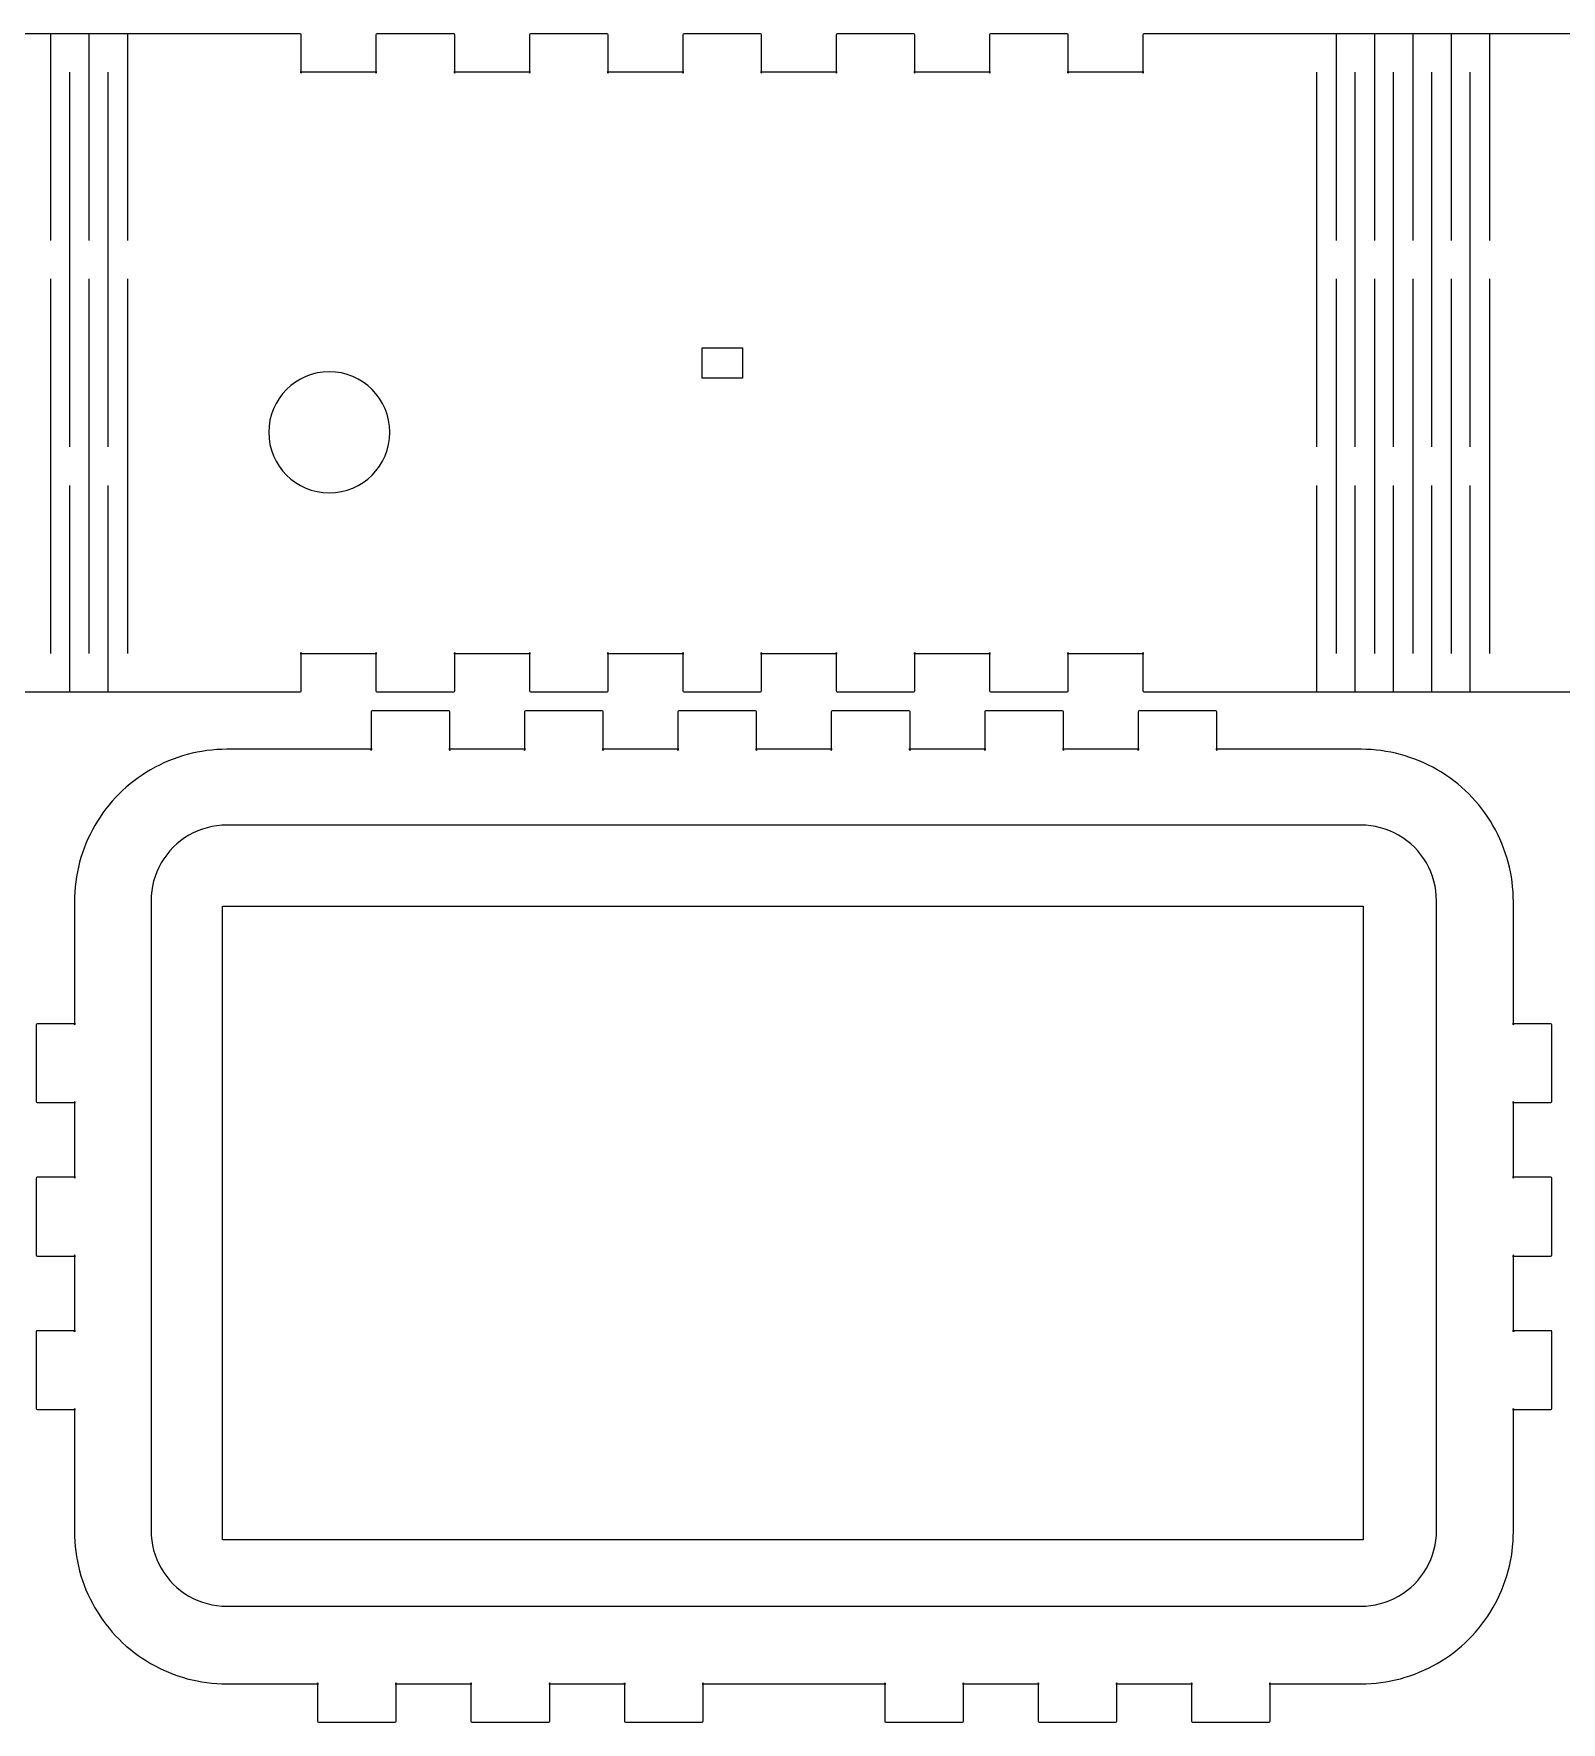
# Model space of a CAD drawing. Header units: inches. Extents: x -79 to 376, y -189 to -22.
# Drawn here: x 73.3 to 224.7, y -189 to -21.6 of the extents above; entities that cross this region are included whole.
import ezdxf

# ---------------------------------------------------------------- set-up
doc = ezdxf.new("R2010")
doc.units = ezdxf.units.IN
doc.header["$MEASUREMENT"] = 0
doc.layers.add('Layer 1', color=7, linetype='Continuous')

msp = doc.modelspace()

# ---------------------------------------------------------------- linework, layer by layer
at = {"layer": 'Layer 1', "color": 7, "lineweight": 9}
for points in [[(85.28, -21.63), (62.69, -21.63)], [(74.94, -21.65), (74.94, -42.12)], [(78.74, -21.65), (78.74, -42.12)], [(82.54, -21.65), (82.54, -42.12)], [(99.68, -21.63), (85.28, -21.63)], [(114.89, -21.63), (107.28, -21.63)], [(130.09, -21.63), (122.49, -21.63)], [(145.29, -21.63), (137.69, -21.63)], [(160.49, -21.63), (152.89, -21.63)], [(175.7, -21.63), (168.1, -21.63)], [(197.7, -21.63), (183.3, -21.63)], [(220.29, -21.63), (197.7, -21.63)], [(202.34, -21.65), (202.34, -42.12)], [(206.14, -21.65), (206.14, -42.12)], [(209.94, -21.65), (209.94, -42.12)], [(213.74, -21.65), (213.74, -42.12)], [(217.54, -21.65), (217.54, -42.12)], [(232.49, -21.63), (220.29, -21.63)], [(76.84, -62.58), (76.84, -25.45)], [(80.64, -62.58), (80.64, -25.45)], [(200.44, -62.58), (200.44, -25.45)], [(204.24, -62.58), (204.24, -25.45)], [(208.04, -62.58), (208.04, -25.45)], [(211.84, -62.58), (211.84, -25.45)], [(215.64, -62.58), (215.64, -25.45)], [(74.94, -45.92), (74.94, -83.05)], [(78.74, -45.92), (78.74, -83.05)], [(82.54, -45.92), (82.54, -83.05)], [(202.34, -45.92), (202.34, -83.05)], [(206.14, -45.92), (206.14, -83.05)], [(209.94, -45.92), (209.94, -83.05)], [(213.74, -45.92), (213.74, -83.05)], [(217.54, -45.92), (217.54, -83.05)], [(76.84, -86.85), (76.84, -66.38)], [(80.64, -86.85), (80.64, -66.38)], [(200.44, -86.85), (200.44, -66.38)], [(204.24, -86.85), (204.24, -66.38)], [(208.04, -86.85), (208.04, -66.38)], [(211.84, -86.85), (211.84, -66.38)], [(215.64, -86.85), (215.64, -66.38)], [(62.69, -86.85), (85.28, -86.85)], [(85.28, -86.85), (99.68, -86.85)], [(107.28, -86.85), (114.89, -86.85)], [(122.49, -86.85), (130.09, -86.85)], [(137.69, -86.85), (145.29, -86.85)], [(152.89, -86.85), (160.49, -86.85)], [(168.1, -86.85), (175.7, -86.85)], [(183.3, -86.85), (197.7, -86.85)], [(197.7, -86.85), (220.29, -86.85)], [(220.29, -86.85), (232.49, -86.85)], [(122, -92.54), (114.4, -92.54)], [(137.2, -92.54), (129.6, -92.54)], [(152.41, -92.54), (144.8, -92.54)], [(167.61, -92.54), (160.01, -92.54)], [(182.81, -92.54), (175.21, -92.54)], [(204.81, -92.54), (190.41, -92.54)], [(77.3, -107.64), (77.3, -119.84)], [(77.3, -127.44), (77.3, -135.04)], [(219.91, -135.04), (219.91, -127.44)], [(77.3, -142.65), (77.3, -150.25)], [(219.91, -150.25), (219.91, -142.65)], [(219.91, -170.05), (219.91, -157.85)], [(92.39, -185.15), (101.49, -185.15)], [(109.09, -185.15), (116.69, -185.15)], [(124.3, -185.15), (131.9, -185.15)], [(139.5, -185.15), (148.6, -185.15)], [(148.6, -185.15), (157.7, -185.15)], [(165.3, -185.15), (172.9, -185.15)], [(180.51, -185.15), (188.11, -185.15)]]:
    msp.add_lwpolyline(points, dxfattribs=at)
at = {"layer": 'Layer 1', "color": 7, "lineweight": 25}
for points in [[(143.51, -55.76), (139.51, -55.76), (139.51, -52.76), (143.51, -52.76), (143.51, -55.76)], [(205.03, -170.86), (91.97, -170.86), (91.97, -108.07), (205.03, -108.07), (205.03, -170.86)]]:
    msp.add_lwpolyline(points, dxfattribs=at)
at = {"layer": 'Layer 1', "color": 7, "lineweight": 9}
for points, knots in [([(99.78, -25.53), (99.78, -25.53), (99.78, -21.73), (99.78, -21.73), (99.78, -21.68), (99.74, -21.63), (99.68, -21.63)], [0, 0, 0, 0, 1, 1, 1, 2, 2, 2, 2]), ([(107.18, -21.73), (107.18, -21.73), (107.18, -25.53), (107.18, -25.53), (107.18, -25.48), (107.23, -25.43), (107.28, -25.43)], [0, 0, 0, 0, 1, 1, 1, 2, 2, 2, 2]), ([(114.99, -25.53), (114.99, -25.53), (114.99, -21.73), (114.99, -21.73), (114.99, -21.68), (114.94, -21.63), (114.89, -21.63)], [0, 0, 0, 0, 1, 1, 1, 2, 2, 2, 2]), ([(122.39, -21.73), (122.39, -21.73), (122.39, -25.53), (122.39, -25.53), (122.39, -25.48), (122.43, -25.43), (122.49, -25.43)], [0, 0, 0, 0, 1, 1, 1, 2, 2, 2, 2]), ([(130.19, -25.53), (130.19, -25.53), (130.19, -21.73), (130.19, -21.73), (130.19, -21.68), (130.15, -21.63), (130.09, -21.63)], [0, 0, 0, 0, 1, 1, 1, 2, 2, 2, 2]), ([(137.59, -21.73), (137.59, -21.73), (137.59, -25.53), (137.59, -25.53), (137.59, -25.48), (137.63, -25.43), (137.69, -25.43)], [0, 0, 0, 0, 1, 1, 1, 2, 2, 2, 2]), ([(145.39, -25.53), (145.39, -25.53), (145.39, -21.73), (145.39, -21.73), (145.39, -21.68), (145.35, -21.63), (145.29, -21.63)], [0, 0, 0, 0, 1, 1, 1, 2, 2, 2, 2]), ([(152.79, -21.73), (152.79, -21.73), (152.79, -25.53), (152.79, -25.53), (152.79, -25.48), (152.83, -25.43), (152.89, -25.43)], [0, 0, 0, 0, 1, 1, 1, 2, 2, 2, 2]), ([(160.6, -25.53), (160.6, -25.53), (160.6, -21.73), (160.6, -21.73), (160.6, -21.68), (160.55, -21.63), (160.49, -21.63)], [0, 0, 0, 0, 1, 1, 1, 2, 2, 2, 2]), ([(167.99, -21.73), (167.99, -21.73), (167.99, -25.53), (167.99, -25.53), (167.99, -25.48), (168.04, -25.43), (168.1, -25.43)], [0, 0, 0, 0, 1, 1, 1, 2, 2, 2, 2]), ([(175.8, -25.53), (175.8, -25.53), (175.8, -21.73), (175.8, -21.73), (175.8, -21.68), (175.76, -21.63), (175.7, -21.63)], [0, 0, 0, 0, 1, 1, 1, 2, 2, 2, 2]), ([(183.2, -21.73), (183.2, -21.73), (183.2, -25.53), (183.2, -25.53), (183.2, -25.48), (183.24, -25.43), (183.3, -25.43)], [0, 0, 0, 0, 1, 1, 1, 2, 2, 2, 2]), ([(107.28, -25.43), (107.28, -25.43), (99.68, -25.43), (99.68, -25.43), (99.74, -25.43), (99.78, -25.47), (99.78, -25.53)], [0, 0, 0, 0, 1, 1, 1, 2, 2, 2, 2]), ([(122.49, -25.43), (122.49, -25.43), (114.89, -25.43), (114.89, -25.43), (114.94, -25.43), (114.99, -25.47), (114.99, -25.53)], [0, 0, 0, 0, 1, 1, 1, 2, 2, 2, 2]), ([(137.69, -25.43), (137.69, -25.43), (130.09, -25.43), (130.09, -25.43), (130.14, -25.43), (130.19, -25.47), (130.19, -25.53)], [0, 0, 0, 0, 1, 1, 1, 2, 2, 2, 2]), ([(152.89, -25.43), (152.89, -25.43), (145.29, -25.43), (145.29, -25.43), (145.35, -25.43), (145.39, -25.47), (145.39, -25.53)], [0, 0, 0, 0, 1, 1, 1, 2, 2, 2, 2]), ([(168.1, -25.43), (168.1, -25.43), (160.49, -25.43), (160.49, -25.43), (160.55, -25.43), (160.6, -25.47), (160.6, -25.53)], [0, 0, 0, 0, 1, 1, 1, 2, 2, 2, 2]), ([(183.3, -25.43), (183.3, -25.43), (175.7, -25.43), (175.7, -25.43), (175.75, -25.43), (175.8, -25.47), (175.8, -25.53)], [0, 0, 0, 0, 1, 1, 1, 2, 2, 2, 2]), ([(99.78, -86.75), (99.78, -86.75), (99.78, -82.95), (99.78, -82.95), (99.78, -83), (99.74, -83.05), (99.68, -83.05)], [0, 0, 0, 0, 1, 1, 1, 2, 2, 2, 2]), ([(99.68, -83.05), (99.68, -83.05), (107.28, -83.05), (107.28, -83.05), (107.23, -83.05), (107.18, -83.01), (107.18, -82.95)], [0, 0, 0, 0, 1, 1, 1, 2, 2, 2, 2]), ([(107.18, -82.95), (107.18, -82.95), (107.18, -86.75), (107.18, -86.75), (107.18, -86.8), (107.23, -86.85), (107.28, -86.85)], [0, 0, 0, 0, 1, 1, 1, 2, 2, 2, 2]), ([(114.99, -86.75), (114.99, -86.75), (114.99, -82.95), (114.99, -82.95), (114.99, -83), (114.94, -83.05), (114.89, -83.05)], [0, 0, 0, 0, 1, 1, 1, 2, 2, 2, 2]), ([(114.89, -83.05), (114.89, -83.05), (122.49, -83.05), (122.49, -83.05), (122.43, -83.05), (122.39, -83.01), (122.39, -82.95)], [0, 0, 0, 0, 1, 1, 1, 2, 2, 2, 2]), ([(122.39, -82.95), (122.39, -82.95), (122.39, -86.75), (122.39, -86.75), (122.39, -86.8), (122.43, -86.85), (122.49, -86.85)], [0, 0, 0, 0, 1, 1, 1, 2, 2, 2, 2]), ([(130.19, -86.75), (130.19, -86.75), (130.19, -82.95), (130.19, -82.95), (130.19, -83), (130.15, -83.05), (130.09, -83.05)], [0, 0, 0, 0, 1, 1, 1, 2, 2, 2, 2]), ([(130.09, -83.05), (130.09, -83.05), (137.69, -83.05), (137.69, -83.05), (137.64, -83.05), (137.59, -83.01), (137.59, -82.95)], [0, 0, 0, 0, 1, 1, 1, 2, 2, 2, 2]), ([(137.59, -82.95), (137.59, -82.95), (137.59, -86.75), (137.59, -86.75), (137.59, -86.8), (137.63, -86.85), (137.69, -86.85)], [0, 0, 0, 0, 1, 1, 1, 2, 2, 2, 2]), ([(145.39, -86.75), (145.39, -86.75), (145.39, -82.95), (145.39, -82.95), (145.39, -83), (145.35, -83.05), (145.29, -83.05)], [0, 0, 0, 0, 1, 1, 1, 2, 2, 2, 2]), ([(145.29, -83.05), (145.29, -83.05), (152.89, -83.05), (152.89, -83.05), (152.84, -83.05), (152.79, -83.01), (152.79, -82.95)], [0, 0, 0, 0, 1, 1, 1, 2, 2, 2, 2]), ([(152.79, -82.95), (152.79, -82.95), (152.79, -86.75), (152.79, -86.75), (152.79, -86.8), (152.83, -86.85), (152.89, -86.85)], [0, 0, 0, 0, 1, 1, 1, 2, 2, 2, 2]), ([(160.6, -86.75), (160.6, -86.75), (160.6, -82.95), (160.6, -82.95), (160.6, -83), (160.55, -83.05), (160.49, -83.05)], [0, 0, 0, 0, 1, 1, 1, 2, 2, 2, 2]), ([(160.49, -83.05), (160.49, -83.05), (168.1, -83.05), (168.1, -83.05), (168.04, -83.05), (167.99, -83.01), (167.99, -82.95)], [0, 0, 0, 0, 1, 1, 1, 2, 2, 2, 2]), ([(167.99, -82.95), (167.99, -82.95), (167.99, -86.75), (167.99, -86.75), (167.99, -86.8), (168.04, -86.85), (168.1, -86.85)], [0, 0, 0, 0, 1, 1, 1, 2, 2, 2, 2]), ([(175.8, -86.75), (175.8, -86.75), (175.8, -82.95), (175.8, -82.95), (175.8, -83), (175.76, -83.05), (175.7, -83.05)], [0, 0, 0, 0, 1, 1, 1, 2, 2, 2, 2]), ([(175.7, -83.05), (175.7, -83.05), (183.3, -83.05), (183.3, -83.05), (183.24, -83.05), (183.2, -83.01), (183.2, -82.95)], [0, 0, 0, 0, 1, 1, 1, 2, 2, 2, 2]), ([(183.2, -82.95), (183.2, -82.95), (183.2, -86.75), (183.2, -86.75), (183.2, -86.8), (183.24, -86.85), (183.3, -86.85)], [0, 0, 0, 0, 1, 1, 1, 2, 2, 2, 2]), ([(114.4, -88.74), (114.4, -88.74), (106.8, -88.74), (106.8, -88.74), (106.74, -88.74), (106.69, -88.78), (106.69, -88.84)], [0, 0, 0, 0, 1, 1, 1, 2, 2, 2, 2]), ([(106.69, -88.84), (106.69, -88.84), (106.69, -92.64), (106.69, -92.64), (106.69, -92.59), (106.74, -92.54), (106.8, -92.54)], [0, 0, 0, 0, 1, 1, 1, 2, 2, 2, 2]), ([(114.5, -92.64), (114.5, -92.64), (114.5, -88.84), (114.5, -88.84), (114.5, -88.79), (114.46, -88.74), (114.4, -88.74)], [0, 0, 0, 0, 1, 1, 1, 2, 2, 2, 2]), ([(129.6, -88.74), (129.6, -88.74), (122, -88.74), (122, -88.74), (121.94, -88.74), (121.9, -88.78), (121.9, -88.84)], [0, 0, 0, 0, 1, 1, 1, 2, 2, 2, 2]), ([(121.9, -88.84), (121.9, -88.84), (121.9, -92.64), (121.9, -92.64), (121.9, -92.59), (121.94, -92.54), (122, -92.54)], [0, 0, 0, 0, 1, 1, 1, 2, 2, 2, 2]), ([(129.7, -92.64), (129.7, -92.64), (129.7, -88.84), (129.7, -88.84), (129.7, -88.79), (129.66, -88.74), (129.6, -88.74)], [0, 0, 0, 0, 1, 1, 1, 2, 2, 2, 2]), ([(144.8, -88.74), (144.8, -88.74), (137.2, -88.74), (137.2, -88.74), (137.15, -88.74), (137.1, -88.78), (137.1, -88.84)], [0, 0, 0, 0, 1, 1, 1, 2, 2, 2, 2]), ([(137.1, -88.84), (137.1, -88.84), (137.1, -92.64), (137.1, -92.64), (137.1, -92.59), (137.14, -92.54), (137.2, -92.54)], [0, 0, 0, 0, 1, 1, 1, 2, 2, 2, 2]), ([(144.91, -92.64), (144.91, -92.64), (144.91, -88.84), (144.91, -88.84), (144.91, -88.79), (144.86, -88.74), (144.8, -88.74)], [0, 0, 0, 0, 1, 1, 1, 2, 2, 2, 2]), ([(160.01, -88.74), (160.01, -88.74), (152.41, -88.74), (152.41, -88.74), (152.35, -88.74), (152.3, -88.78), (152.3, -88.84)], [0, 0, 0, 0, 1, 1, 1, 2, 2, 2, 2]), ([(152.3, -88.84), (152.3, -88.84), (152.3, -92.64), (152.3, -92.64), (152.3, -92.59), (152.35, -92.54), (152.41, -92.54)], [0, 0, 0, 0, 1, 1, 1, 2, 2, 2, 2]), ([(160.11, -92.64), (160.11, -92.64), (160.11, -88.84), (160.11, -88.84), (160.11, -88.79), (160.06, -88.74), (160.01, -88.74)], [0, 0, 0, 0, 1, 1, 1, 2, 2, 2, 2]), ([(175.21, -88.74), (175.21, -88.74), (167.61, -88.74), (167.61, -88.74), (167.55, -88.74), (167.51, -88.78), (167.51, -88.84)], [0, 0, 0, 0, 1, 1, 1, 2, 2, 2, 2]), ([(167.51, -88.84), (167.51, -88.84), (167.51, -92.64), (167.51, -92.64), (167.51, -92.59), (167.55, -92.54), (167.61, -92.54)], [0, 0, 0, 0, 1, 1, 1, 2, 2, 2, 2]), ([(175.31, -92.64), (175.31, -92.64), (175.31, -88.84), (175.31, -88.84), (175.31, -88.79), (175.27, -88.74), (175.21, -88.74)], [0, 0, 0, 0, 1, 1, 1, 2, 2, 2, 2]), ([(190.41, -88.74), (190.41, -88.74), (182.81, -88.74), (182.81, -88.74), (182.76, -88.74), (182.71, -88.78), (182.71, -88.84)], [0, 0, 0, 0, 1, 1, 1, 2, 2, 2, 2]), ([(182.71, -88.84), (182.71, -88.84), (182.71, -92.64), (182.71, -92.64), (182.71, -92.59), (182.75, -92.54), (182.81, -92.54)], [0, 0, 0, 0, 1, 1, 1, 2, 2, 2, 2]), ([(190.51, -92.64), (190.51, -92.64), (190.51, -88.84), (190.51, -88.84), (190.51, -88.79), (190.47, -88.74), (190.41, -88.74)], [0, 0, 0, 0, 1, 1, 1, 2, 2, 2, 2]), ([(106.8, -92.54), (106.8, -92.54), (92.4, -92.54), (92.4, -92.54), (89.74, -92.54), (87.14, -93.24), (84.85, -94.56), (82.55, -95.89), (80.64, -97.79), (79.32, -100.09), (77.99, -102.39), (77.3, -104.99), (77.3, -107.64)], [0, 0, 0, 0, 1, 1, 1, 2, 2, 2, 3, 3, 3, 4, 4, 4, 4]), ([(219.91, -119.84), (219.91, -119.84), (219.91, -107.64), (219.91, -107.64), (219.91, -104.99), (219.21, -102.39), (217.89, -100.09), (216.57, -97.79), (214.66, -95.89), (212.36, -94.56), (210.07, -93.24), (207.46, -92.54), (204.81, -92.54)], [0, 0, 0, 0, 1, 1, 1, 2, 2, 2, 3, 3, 3, 4, 4, 4, 4]), ([(204.79, -100.05), (204.79, -100.05), (92.39, -100.05), (92.39, -100.05), (91.08, -100.05), (89.78, -100.4), (88.64, -101.06), (87.5, -101.72), (86.56, -102.66), (85.9, -103.8), (85.24, -104.94), (84.89, -106.24), (84.89, -107.55)], [0, 0, 0, 0, 1, 1, 1, 2, 2, 2, 3, 3, 3, 4, 4, 4, 4]), ([(204.79, -100.05), (204.79, -100.05), (92.39, -100.05), (92.39, -100.05), (91.08, -100.05), (89.78, -100.4), (88.64, -101.06), (87.5, -101.72), (86.56, -102.66), (85.9, -103.8), (85.24, -104.94), (84.89, -106.24), (84.89, -107.55)], [0, 0, 0, 0, 1, 1, 1, 2, 2, 2, 3, 3, 3, 4, 4, 4, 4]), ([(212.29, -169.95), (212.29, -169.95), (212.29, -107.55), (212.29, -107.55), (212.29, -106.24), (211.94, -104.94), (211.29, -103.8), (210.63, -102.66), (209.68, -101.72), (208.54, -101.06), (207.4, -100.4), (206.11, -100.05), (204.79, -100.05)], [0, 0, 0, 0, 1, 1, 1, 2, 2, 2, 3, 3, 3, 4, 4, 4, 4]), ([(212.29, -169.95), (212.29, -169.95), (212.29, -107.55), (212.29, -107.55), (212.29, -106.24), (211.94, -104.94), (211.29, -103.8), (210.63, -102.66), (209.68, -101.72), (208.54, -101.06), (207.4, -100.4), (206.11, -100.05), (204.79, -100.05)], [0, 0, 0, 0, 1, 1, 1, 2, 2, 2, 3, 3, 3, 4, 4, 4, 4]), ([(84.89, -107.55), (84.89, -107.55), (84.89, -169.95), (84.89, -169.95), (84.89, -171.27), (85.24, -172.56), (85.9, -173.7), (86.56, -174.84), (87.5, -175.79), (88.64, -176.45), (89.78, -177.11), (91.08, -177.45), (92.39, -177.45)], [0, 0, 0, 0, 1, 1, 1, 2, 2, 2, 3, 3, 3, 4, 4, 4, 4]), ([(84.89, -107.55), (84.89, -107.55), (84.89, -169.95), (84.89, -169.95), (84.89, -171.27), (85.24, -172.56), (85.9, -173.7), (86.56, -174.84), (87.5, -175.79), (88.64, -176.45), (89.78, -177.11), (91.08, -177.45), (92.39, -177.45)], [0, 0, 0, 0, 1, 1, 1, 2, 2, 2, 3, 3, 3, 4, 4, 4, 4]), ([(77.4, -119.74), (77.4, -119.74), (73.6, -119.74), (73.6, -119.74), (73.54, -119.74), (73.49, -119.78), (73.49, -119.84)], [0, 0, 0, 0, 1, 1, 1, 2, 2, 2, 2]), ([(73.49, -119.84), (73.49, -119.84), (73.49, -127.44), (73.49, -127.44), (73.49, -127.5), (73.54, -127.54), (73.6, -127.54)], [0, 0, 0, 0, 1, 1, 1, 2, 2, 2, 2]), ([(223.61, -119.74), (223.61, -119.74), (219.81, -119.74), (219.81, -119.74), (219.87, -119.74), (219.91, -119.78), (219.91, -119.84)], [0, 0, 0, 0, 1, 1, 1, 2, 2, 2, 2]), ([(223.71, -127.44), (223.71, -127.44), (223.71, -119.84), (223.71, -119.84), (223.71, -119.79), (223.67, -119.74), (223.61, -119.74)], [0, 0, 0, 0, 1, 1, 1, 2, 2, 2, 2]), ([(73.6, -127.54), (73.6, -127.54), (77.4, -127.54), (77.4, -127.54), (77.34, -127.54), (77.3, -127.5), (77.3, -127.44)], [0, 0, 0, 0, 1, 1, 1, 2, 2, 2, 2]), ([(219.81, -127.54), (219.81, -127.54), (223.61, -127.54), (223.61, -127.54), (223.67, -127.54), (223.71, -127.5), (223.71, -127.44)], [0, 0, 0, 0, 1, 1, 1, 2, 2, 2, 2]), ([(77.4, -134.94), (77.4, -134.94), (73.6, -134.94), (73.6, -134.94), (73.54, -134.94), (73.49, -134.99), (73.49, -135.04)], [0, 0, 0, 0, 1, 1, 1, 2, 2, 2, 2]), ([(73.49, -135.04), (73.49, -135.04), (73.49, -142.65), (73.49, -142.65), (73.49, -142.7), (73.54, -142.75), (73.6, -142.75)], [0, 0, 0, 0, 1, 1, 1, 2, 2, 2, 2]), ([(223.61, -134.94), (223.61, -134.94), (219.81, -134.94), (219.81, -134.94), (219.87, -134.94), (219.91, -134.99), (219.91, -135.04)], [0, 0, 0, 0, 1, 1, 1, 2, 2, 2, 2]), ([(223.71, -142.65), (223.71, -142.65), (223.71, -135.04), (223.71, -135.04), (223.71, -134.99), (223.67, -134.94), (223.61, -134.94)], [0, 0, 0, 0, 1, 1, 1, 2, 2, 2, 2]), ([(73.6, -142.75), (73.6, -142.75), (77.4, -142.75), (77.4, -142.75), (77.34, -142.75), (77.3, -142.7), (77.3, -142.65)], [0, 0, 0, 0, 1, 1, 1, 2, 2, 2, 2]), ([(219.81, -142.75), (219.81, -142.75), (223.61, -142.75), (223.61, -142.75), (223.67, -142.75), (223.71, -142.7), (223.71, -142.65)], [0, 0, 0, 0, 1, 1, 1, 2, 2, 2, 2]), ([(77.4, -150.15), (77.4, -150.15), (73.6, -150.15), (73.6, -150.15), (73.54, -150.15), (73.49, -150.19), (73.49, -150.25)], [0, 0, 0, 0, 1, 1, 1, 2, 2, 2, 2]), ([(73.49, -150.25), (73.49, -150.25), (73.49, -157.85), (73.49, -157.85), (73.49, -157.9), (73.54, -157.95), (73.6, -157.95)], [0, 0, 0, 0, 1, 1, 1, 2, 2, 2, 2]), ([(223.61, -150.15), (223.61, -150.15), (219.81, -150.15), (219.81, -150.15), (219.87, -150.15), (219.91, -150.19), (219.91, -150.25)], [0, 0, 0, 0, 1, 1, 1, 2, 2, 2, 2]), ([(223.71, -157.85), (223.71, -157.85), (223.71, -150.25), (223.71, -150.25), (223.71, -150.19), (223.67, -150.15), (223.61, -150.15)], [0, 0, 0, 0, 1, 1, 1, 2, 2, 2, 2]), ([(73.6, -157.95), (73.6, -157.95), (77.4, -157.95), (77.4, -157.95), (77.34, -157.95), (77.3, -157.91), (77.3, -157.85)], [0, 0, 0, 0, 1, 1, 1, 2, 2, 2, 2]), ([(77.3, -157.85), (77.3, -157.85), (77.3, -170.05), (77.3, -170.05), (77.3, -172.7), (77.99, -175.3), (79.32, -177.6), (80.64, -179.9), (82.55, -181.8), (84.85, -183.13), (87.14, -184.45), (89.74, -185.15), (92.4, -185.15)], [0, 0, 0, 0, 1, 1, 1, 2, 2, 2, 3, 3, 3, 4, 4, 4, 4]), ([(219.81, -157.95), (219.81, -157.95), (223.61, -157.95), (223.61, -157.95), (223.67, -157.95), (223.71, -157.91), (223.71, -157.85)], [0, 0, 0, 0, 1, 1, 1, 2, 2, 2, 2]), ([(92.39, -177.45), (92.39, -177.45), (204.79, -177.45), (204.79, -177.45), (206.11, -177.45), (207.4, -177.1), (208.54, -176.45), (209.68, -175.79), (210.63, -174.84), (211.29, -173.7), (211.95, -172.56), (212.29, -171.27), (212.29, -169.95)], [0, 0, 0, 0, 1, 1, 1, 2, 2, 2, 3, 3, 3, 4, 4, 4, 4]), ([(92.39, -177.45), (92.39, -177.45), (204.79, -177.45), (204.79, -177.45), (206.11, -177.45), (207.4, -177.1), (208.54, -176.45), (209.68, -175.79), (210.63, -174.84), (211.29, -173.7), (211.95, -172.56), (212.29, -171.27), (212.29, -169.95)], [0, 0, 0, 0, 1, 1, 1, 2, 2, 2, 3, 3, 3, 4, 4, 4, 4]), ([(195.71, -185.15), (195.71, -185.15), (204.81, -185.15), (204.81, -185.15), (207.46, -185.15), (210.07, -184.45), (212.36, -183.13), (214.66, -181.8), (216.57, -179.9), (217.89, -177.6), (219.21, -175.3), (219.91, -172.7), (219.91, -170.05)], [0, 0, 0, 0, 1, 1, 1, 2, 2, 2, 3, 3, 3, 4, 4, 4, 4]), ([(101.39, -185.05), (101.39, -185.05), (101.39, -188.85), (101.39, -188.85), (101.39, -188.9), (101.43, -188.95), (101.49, -188.95)], [0, 0, 0, 0, 1, 1, 1, 2, 2, 2, 2]), ([(109.19, -188.85), (109.19, -188.85), (109.19, -185.05), (109.19, -185.05), (109.19, -185.1), (109.15, -185.15), (109.09, -185.15)], [0, 0, 0, 0, 1, 1, 1, 2, 2, 2, 2]), ([(116.59, -185.05), (116.59, -185.05), (116.59, -188.85), (116.59, -188.85), (116.59, -188.9), (116.64, -188.95), (116.69, -188.95)], [0, 0, 0, 0, 1, 1, 1, 2, 2, 2, 2]), ([(124.4, -188.85), (124.4, -188.85), (124.4, -185.05), (124.4, -185.05), (124.4, -185.1), (124.35, -185.15), (124.3, -185.15)], [0, 0, 0, 0, 1, 1, 1, 2, 2, 2, 2]), ([(131.8, -185.05), (131.8, -185.05), (131.8, -188.85), (131.8, -188.85), (131.8, -188.9), (131.84, -188.95), (131.9, -188.95)], [0, 0, 0, 0, 1, 1, 1, 2, 2, 2, 2]), ([(139.6, -188.85), (139.6, -188.85), (139.6, -185.05), (139.6, -185.05), (139.6, -185.1), (139.56, -185.15), (139.5, -185.15)], [0, 0, 0, 0, 1, 1, 1, 2, 2, 2, 2]), ([(157.6, -185.05), (157.6, -185.05), (157.6, -188.85), (157.6, -188.85), (157.6, -188.9), (157.64, -188.95), (157.7, -188.95)], [0, 0, 0, 0, 1, 1, 1, 2, 2, 2, 2]), ([(165.4, -188.85), (165.4, -188.85), (165.4, -185.05), (165.4, -185.05), (165.4, -185.1), (165.36, -185.15), (165.3, -185.15)], [0, 0, 0, 0, 1, 1, 1, 2, 2, 2, 2]), ([(172.8, -185.05), (172.8, -185.05), (172.8, -188.85), (172.8, -188.85), (172.8, -188.9), (172.85, -188.95), (172.9, -188.95)], [0, 0, 0, 0, 1, 1, 1, 2, 2, 2, 2]), ([(180.61, -188.85), (180.61, -188.85), (180.61, -185.05), (180.61, -185.05), (180.61, -185.1), (180.57, -185.15), (180.51, -185.15)], [0, 0, 0, 0, 1, 1, 1, 2, 2, 2, 2]), ([(188.01, -185.05), (188.01, -185.05), (188.01, -188.85), (188.01, -188.85), (188.01, -188.9), (188.05, -188.95), (188.11, -188.95)], [0, 0, 0, 0, 1, 1, 1, 2, 2, 2, 2]), ([(195.81, -188.85), (195.81, -188.85), (195.81, -185.05), (195.81, -185.05), (195.81, -185.1), (195.77, -185.15), (195.71, -185.15)], [0, 0, 0, 0, 1, 1, 1, 2, 2, 2, 2]), ([(101.49, -188.95), (101.49, -188.95), (109.09, -188.95), (109.09, -188.95), (109.15, -188.95), (109.19, -188.91), (109.19, -188.85)], [0, 0, 0, 0, 1, 1, 1, 2, 2, 2, 2]), ([(116.69, -188.95), (116.69, -188.95), (124.3, -188.95), (124.3, -188.95), (124.35, -188.95), (124.4, -188.91), (124.4, -188.85)], [0, 0, 0, 0, 1, 1, 1, 2, 2, 2, 2]), ([(131.9, -188.95), (131.9, -188.95), (139.5, -188.95), (139.5, -188.95), (139.55, -188.95), (139.6, -188.91), (139.6, -188.85)], [0, 0, 0, 0, 1, 1, 1, 2, 2, 2, 2]), ([(157.7, -188.95), (157.7, -188.95), (165.3, -188.95), (165.3, -188.95), (165.36, -188.95), (165.4, -188.91), (165.4, -188.85)], [0, 0, 0, 0, 1, 1, 1, 2, 2, 2, 2]), ([(172.9, -188.95), (172.9, -188.95), (180.51, -188.95), (180.51, -188.95), (180.56, -188.95), (180.61, -188.91), (180.61, -188.85)], [0, 0, 0, 0, 1, 1, 1, 2, 2, 2, 2]), ([(188.11, -188.95), (188.11, -188.95), (195.71, -188.95), (195.71, -188.95), (195.76, -188.95), (195.81, -188.91), (195.81, -188.85)], [0, 0, 0, 0, 1, 1, 1, 2, 2, 2, 2])]:
    msp.add_open_spline(points, degree=3, knots=knots, dxfattribs=at)
for points in [[(107.28, -21.63), (107.23, -21.63), (107.18, -21.67), (107.18, -21.73)], [(122.49, -21.63), (122.43, -21.63), (122.39, -21.67), (122.39, -21.73)], [(137.69, -21.63), (137.64, -21.63), (137.59, -21.67), (137.59, -21.73)], [(152.89, -21.63), (152.84, -21.63), (152.79, -21.67), (152.79, -21.73)], [(168.1, -21.63), (168.04, -21.63), (167.99, -21.67), (167.99, -21.73)], [(183.3, -21.63), (183.24, -21.63), (183.2, -21.67), (183.2, -21.73)], [(99.68, -86.85), (99.74, -86.85), (99.78, -86.81), (99.78, -86.75)], [(114.89, -86.85), (114.94, -86.85), (114.99, -86.81), (114.99, -86.75)], [(130.09, -86.85), (130.14, -86.85), (130.19, -86.81), (130.19, -86.75)], [(145.29, -86.85), (145.35, -86.85), (145.39, -86.81), (145.39, -86.75)], [(160.49, -86.85), (160.55, -86.85), (160.6, -86.81), (160.6, -86.75)], [(175.7, -86.85), (175.75, -86.85), (175.8, -86.81), (175.8, -86.75)], [(114.4, -92.54), (114.45, -92.54), (114.5, -92.58), (114.5, -92.64)], [(129.6, -92.54), (129.66, -92.54), (129.7, -92.58), (129.7, -92.64)], [(144.8, -92.54), (144.86, -92.54), (144.91, -92.58), (144.91, -92.64)], [(160.01, -92.54), (160.06, -92.54), (160.11, -92.58), (160.11, -92.64)], [(175.21, -92.54), (175.26, -92.54), (175.31, -92.58), (175.31, -92.64)], [(190.41, -92.54), (190.47, -92.54), (190.51, -92.58), (190.51, -92.64)], [(77.3, -119.84), (77.3, -119.79), (77.34, -119.74), (77.4, -119.74)], [(219.91, -127.44), (219.91, -127.5), (219.87, -127.54), (219.81, -127.54)], [(77.3, -135.04), (77.3, -134.99), (77.34, -134.94), (77.4, -134.94)], [(219.91, -142.65), (219.91, -142.7), (219.87, -142.75), (219.81, -142.75)], [(77.3, -150.25), (77.3, -150.19), (77.34, -150.15), (77.4, -150.15)], [(219.91, -157.85), (219.91, -157.9), (219.87, -157.95), (219.81, -157.95)], [(101.49, -185.15), (101.44, -185.15), (101.39, -185.11), (101.39, -185.05)], [(116.69, -185.15), (116.64, -185.15), (116.59, -185.11), (116.59, -185.05)], [(131.9, -185.15), (131.84, -185.15), (131.8, -185.11), (131.8, -185.05)], [(157.7, -185.15), (157.65, -185.15), (157.6, -185.11), (157.6, -185.05)], [(172.9, -185.15), (172.85, -185.15), (172.8, -185.11), (172.8, -185.05)], [(188.11, -185.15), (188.05, -185.15), (188.01, -185.11), (188.01, -185.05)]]:
    msp.add_open_spline(points, degree=3, dxfattribs=at)
at = {"layer": 'Layer 1', "color": 7, "lineweight": 25}
msp.add_open_spline([(108.55, -61.12), (108.55, -64.44), (105.87, -67.12), (102.55, -67.12), (99.24, -67.12), (96.55, -64.44), (96.55, -61.12), (96.55, -57.81), (99.24, -55.12), (102.55, -55.12), (105.87, -55.12), (108.55, -57.81), (108.55, -61.12)], degree=3, knots=[0, 0, 0, 0, 1, 1, 1, 2, 2, 2, 3, 3, 3, 4, 4, 4, 4], dxfattribs=at)

doc.saveas('drawing.dxf')
